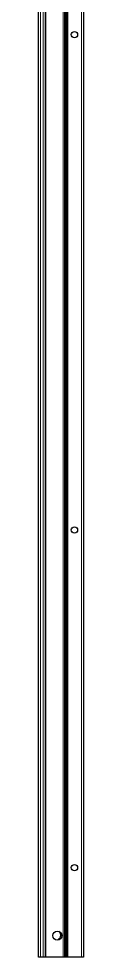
# Model space of a CAD drawing. Header units: millimetres. Extents: x -199 to 3654, y -2447 to 1507.
# Drawn here: x 2399 to 2449, y -852 to 190 of the extents above; entities that cross this region are included whole.
import ezdxf

# ---------------------------------------------------------------- set-up
doc = ezdxf.new("R2010")
doc.units = ezdxf.units.MM

msp = doc.modelspace()

# ---------------------------------------------------------------- linework, layer by layer
at = {"color": 7, "linetype": 'Continuous', "lineweight": 25}
for p, q in [((2398.99, -851.79), (2398.99, 647.21)), ((2406.19, 647.21), (2406.19, -851.79)), ((2428.86, -851.79), (2428.86, 647.21)), ((2428.89, -851.79), (2428.89, 647.21)), ((2448.69, 647.21), (2448.69, -851.79)), ((2430.69, 221.96), (2430.69, 173.46)), ((2430.69, 173.46), (2430.62, 173.35)), ((2430.62, 173.35), (2430.62, 172.06)), ((2430.62, 172.06), (2430.69, 171.96)), ((2430.69, 171.96), (2430.69, 173.46)), ((2430.69, 171.96), (2430.69, 123.46)), ((2430.69, 123.46), (2430.62, 123.35)), ((2430.62, 123.35), (2430.62, 122.06)), ((2430.62, 122.06), (2430.69, 121.96)), ((2430.69, 121.96), (2430.69, 123.46)), ((2430.69, 121.96), (2430.69, 73.46)), ((2430.69, 73.46), (2430.62, 73.35)), ((2430.62, 73.35), (2430.62, 72.06)), ((2430.69, 71.96), (2430.69, 73.46)), ((2430.62, 72.06), (2430.69, 71.96)), ((2430.69, 71.96), (2430.69, 23.46)), ((2430.69, 23.46), (2430.62, 23.35)), ((2430.62, 23.35), (2430.62, 22.06)), ((2430.62, 22.06), (2430.69, 21.96)), ((2430.69, 21.96), (2430.69, 23.46)), ((2430.69, 21.96), (2430.69, -26.54)), ((2430.69, -26.54), (2430.62, -26.65)), ((2430.62, -26.65), (2430.62, -27.94)), ((2430.62, -27.94), (2430.69, -28.04)), ((2430.69, -28.04), (2430.69, -26.54)), ((2430.69, -28.04), (2430.69, -76.54)), ((2430.69, -76.54), (2430.62, -76.65)), ((2430.62, -76.65), (2430.62, -77.94)), ((2430.62, -77.94), (2430.69, -78.04)), ((2430.69, -78.04), (2430.69, -76.54)), ((2430.69, -78.04), (2430.69, -126.54)), ((2430.69, -126.54), (2430.62, -126.65)), ((2430.62, -126.65), (2430.62, -127.94)), ((2430.62, -127.94), (2430.69, -128.04)), ((2430.69, -128.04), (2430.69, -126.54)), ((2430.69, -128.04), (2430.69, -176.54)), ((2430.69, -176.54), (2430.62, -176.65)), ((2430.62, -176.65), (2430.62, -177.94)), ((2430.69, -178.04), (2430.69, -176.54)), ((2430.62, -177.94), (2430.69, -178.04)), ((2430.69, -178.04), (2430.69, -226.54)), ((2430.69, -226.54), (2430.62, -226.65)), ((2430.62, -226.65), (2430.62, -227.94)), ((2430.62, -227.94), (2430.69, -228.04)), ((2430.69, -228.04), (2430.69, -226.54)), ((2430.69, -228.04), (2430.69, -276.54)), ((2430.69, -276.54), (2430.62, -276.65)), ((2430.62, -276.65), (2430.62, -277.94)), ((2430.62, -277.94), (2430.69, -278.04)), ((2430.69, -278.04), (2430.69, -276.54)), ((2430.69, -278.04), (2430.69, -326.54)), ((2430.69, -326.54), (2430.62, -326.65)), ((2430.62, -326.65), (2430.62, -327.94)), ((2430.62, -327.94), (2430.69, -328.04)), ((2430.69, -328.04), (2430.69, -326.54)), ((2430.69, -328.04), (2430.69, -376.54)), ((2430.69, -376.54), (2430.62, -376.65)), ((2430.62, -376.65), (2430.62, -377.94)), ((2430.62, -377.94), (2430.69, -378.04)), ((2430.69, -378.04), (2430.69, -376.54)), ((2430.69, -378.04), (2430.69, -426.54)), ((2430.69, -426.54), (2430.62, -426.65)), ((2430.62, -426.65), (2430.62, -427.94)), ((2430.69, -428.04), (2430.69, -426.54)), ((2430.62, -427.94), (2430.69, -428.04)), ((2430.69, -428.04), (2430.69, -476.54)), ((2430.69, -476.54), (2430.62, -476.65)), ((2430.62, -476.65), (2430.62, -477.94)), ((2430.62, -477.94), (2430.69, -478.04)), ((2430.69, -478.04), (2430.69, -476.54)), ((2430.69, -478.04), (2430.69, -526.54)), ((2430.69, -526.54), (2430.62, -526.65)), ((2430.62, -526.65), (2430.62, -527.94)), ((2430.62, -527.94), (2430.69, -528.04)), ((2430.69, -528.04), (2430.69, -526.54)), ((2430.69, -528.04), (2430.69, -576.54)), ((2430.69, -576.54), (2430.62, -576.65)), ((2430.62, -576.65), (2430.62, -577.94)), ((2430.62, -577.94), (2430.69, -578.04)), ((2430.69, -578.04), (2430.69, -576.54)), ((2430.69, -578.04), (2430.69, -626.54)), ((2430.69, -626.54), (2430.62, -626.65)), ((2430.62, -626.65), (2430.62, -627.94)), ((2430.62, -627.94), (2430.69, -628.04)), ((2430.69, -628.04), (2430.69, -626.54)), ((2430.69, -628.04), (2430.69, -676.54)), ((2430.69, -676.54), (2430.62, -676.65)), ((2430.62, -676.65), (2430.62, -677.94)), ((2430.69, -678.04), (2430.69, -676.54)), ((2430.62, -677.94), (2430.69, -678.04)), ((2430.69, -678.04), (2430.69, -726.54)), ((2430.69, -726.54), (2430.62, -726.65)), ((2430.62, -726.65), (2430.62, -727.94)), ((2430.62, -727.94), (2430.69, -728.04)), ((2430.69, -728.04), (2430.69, -726.54)), ((2430.69, -728.04), (2430.69, -776.54)), ((2430.69, -776.54), (2430.62, -776.65)), ((2430.62, -776.65), (2430.62, -777.94)), ((2430.62, -777.94), (2430.69, -778.04)), ((2430.69, -778.04), (2430.69, -776.54)), ((2430.69, -778.04), (2430.69, -826.54)), ((2420.64, -832.32), (2420.64, -832.73)), ((2430.69, -826.54), (2430.62, -826.65)), ((2430.62, -826.65), (2430.62, -827.94)), ((2430.62, -827.94), (2430.69, -828.04)), ((2430.69, -828.04), (2430.69, -826.54)), ((2430.69, -828.04), (2430.69, -851.79)), ((2400.99, -851.79), (2398.99, -851.79)), ((2404.19, -851.79), (2400.99, -851.79)), ((2406.19, -851.79), (2404.19, -851.79)), ((2406.84, -851.79), (2406.19, -851.79)), ((2426.24, -851.79), (2406.84, -851.79)), ((2427.65, -851.79), (2426.24, -851.79)), ((2428.86, -851.79), (2427.65, -851.79)), ((2428.89, -851.79), (2428.86, -851.79)), ((2430.1, -851.79), (2428.89, -851.79)), ((2430.69, -851.79), (2430.1, -851.79)), ((2431.34, -851.79), (2430.69, -851.79)), ((2446.69, -851.79), (2431.34, -851.79)), ((2448.69, -851.79), (2446.69, -851.79))]:
    msp.add_line(p, q, dxfattribs=at)
at = {"color": 8, "linetype": 'Continuous', "lineweight": 18}
for p, q in [((2400.99, 647.21), (2400.99, -851.79)), ((2404.19, -851.79), (2404.19, 647.21)), ((2406.84, 647.21), (2406.84, -851.79)), ((2426.24, -851.79), (2426.24, 647.21)), ((2427.65, 647.21), (2427.65, -851.79)), ((2430.1, -851.79), (2430.1, 647.21)), ((2431.34, 647.21), (2431.34, -851.79)), ((2446.69, -851.79), (2446.69, 647.21))]:
    msp.add_line(p, q, dxfattribs=at)
at = {"color": 7, "linetype": 'Continuous', "lineweight": 25}
for centre, radius in [((2438.79, 172.71), 3.5), ((2438.79, -377.29), 3.5), ((2438.79, -752.29), 3.5), ((2419.84, -827.79), 5)]:
    msp.add_circle(centre, radius, dxfattribs=at)
for centre, radius, start, end in [((2418.34, -827.29), 5.25, 299.14074, 53.81093), ((2421.14, -832.32), 0.5, 119.14074, 180)]:
    msp.add_arc(centre, radius, start, end, dxfattribs=at)

doc.saveas('drawing.dxf')
